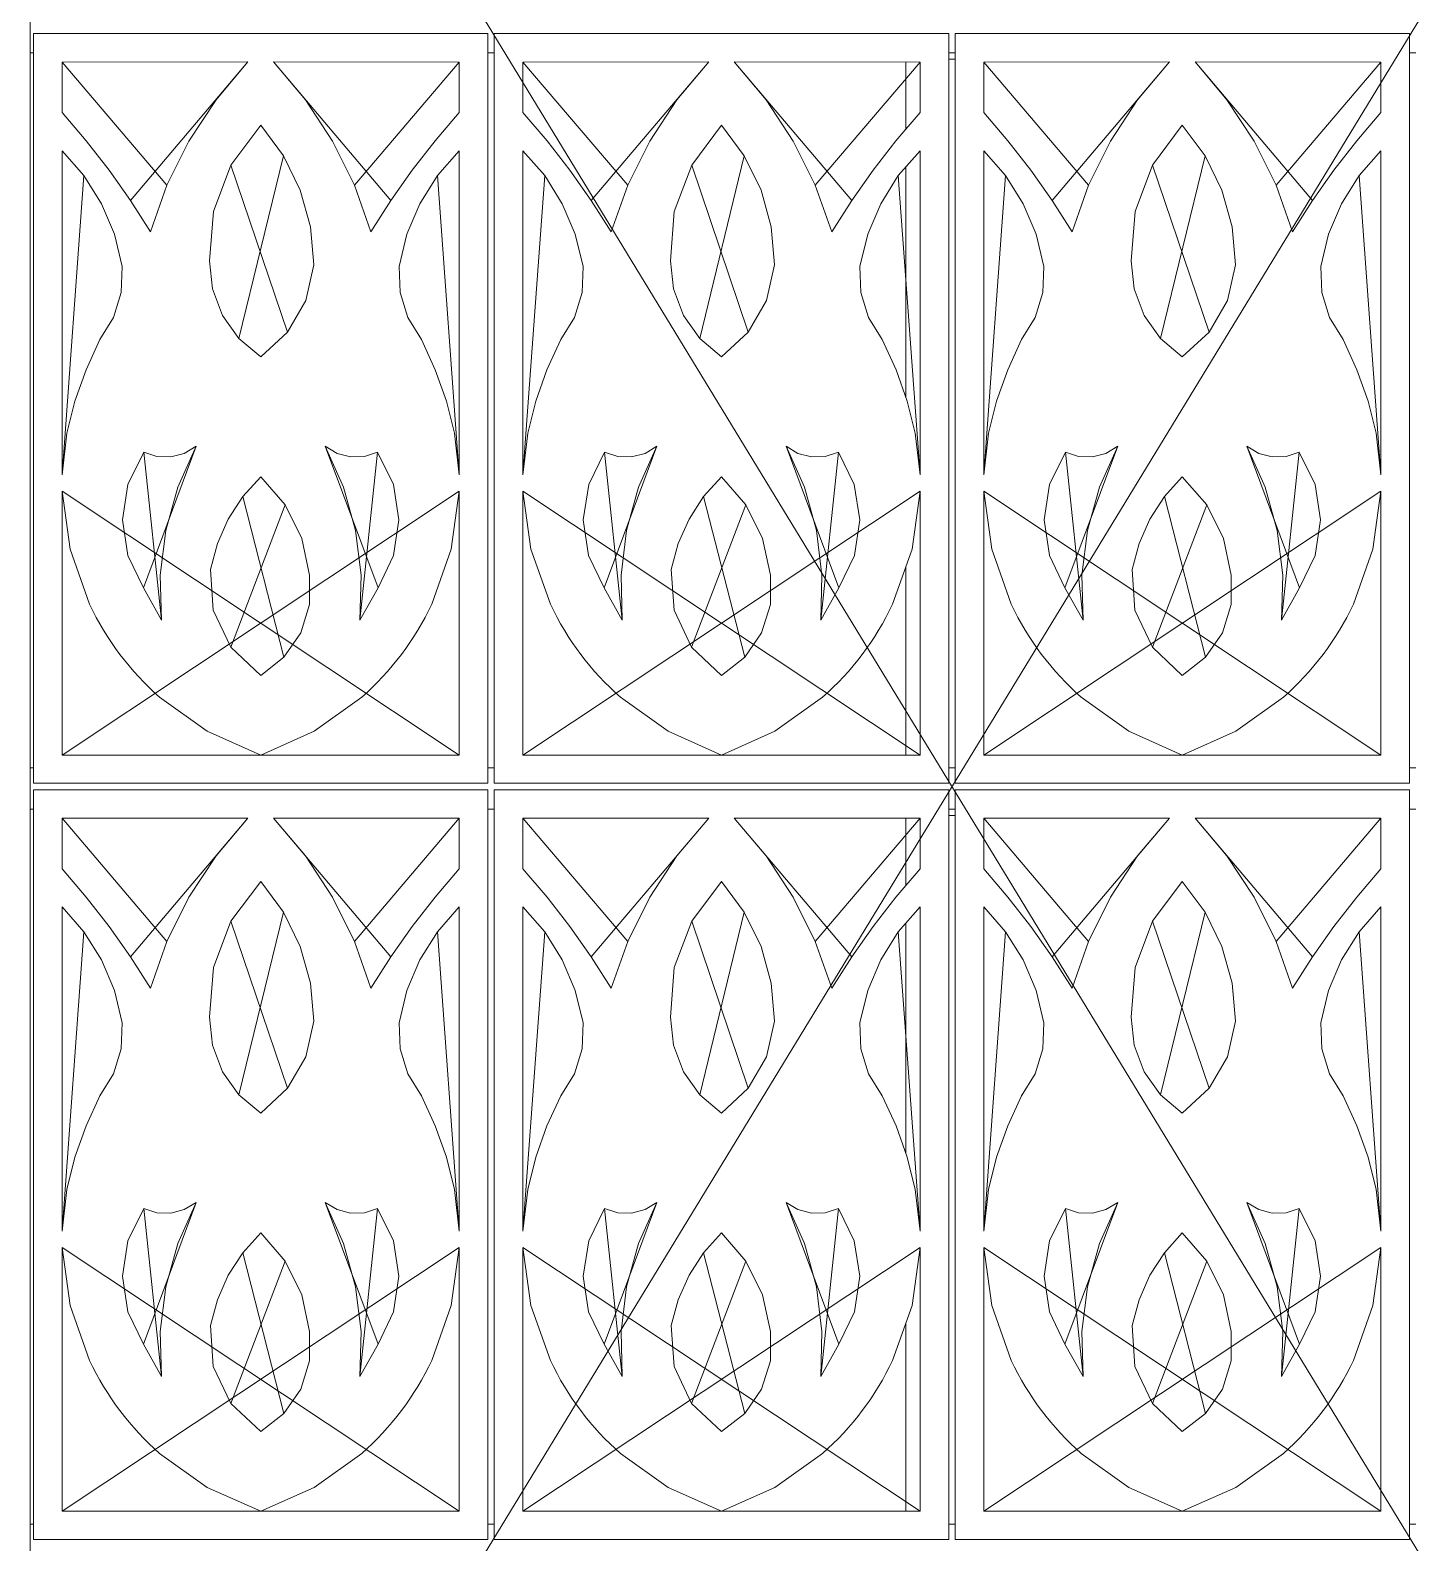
# Model space of a CAD drawing. Header units: millimetres. Extents: x -153298 to 620751, y -313239 to 250031.
# Drawn here: x 46658 to 48833, y 26756 to 29136 of the extents above; entities that cross this region are included whole.
import ezdxf

# ---------------------------------------------------------------- set-up
doc = ezdxf.new("R2010")
doc.units = ezdxf.units.MM
doc.linetypes.add('XKITLINE00', pattern=[0])
doc.layers.add('000 - EXISTING_BUILDING_MAIN_COLOR_251', color=251, linetype='Continuous')
doc.layers.add('000 - EXISTING_BUILDING_MAIN_COLOR_3', color=3, linetype='Continuous')
doc.layers.add('Part', color=2, linetype='Continuous', lineweight=0)

# ---------------------------------------------------------------- blocks, each defined once
blk = doc.blocks.new('*A17691722')
at = {"layer": '000 - EXISTING_BUILDING_MAIN_COLOR_3', "linetype": 'XKITLINE00', "lineweight": 0}
for p, q in [((447.657912, 40.822545), (424.457912, 2.742546)), ((424.457912, 40.822545), (447.657912, 2.742546)), ((424.457912, 40.822545), (424.457912, 2.742546))]:
    blk.add_line(p, q, dxfattribs=at)
blk = doc.blocks.new('*A17701723')
at = {"layer": 'Part', "linetype": 'XKITLINE00', "lineweight": 0}
for p, q in [((424.457912, 12.498517), (424.497911, 12.498517)), ((430.217911, 12.498517), (430.297911, 12.498517)), ((436.017911, 12.498517), (436.097911, 12.498517)), ((441.817911, 12.498517), (441.897911, 12.498517))]:
    blk.add_line(p, q, dxfattribs=at)
blk = doc.blocks.new('*A17711724')
at = {"layer": 'Part', "linetype": 'XKITLINE00', "lineweight": 0}
for p, q in [((424.457912, 22.018517), (424.497911, 22.018517)), ((430.217911, 22.018517), (430.297911, 22.018517)), ((436.017911, 22.018517), (436.097911, 22.018517)), ((441.817911, 22.018517), (441.897911, 22.018517)), ((424.457912, 21.498517), (424.497911, 21.498517)), ((430.217911, 21.498517), (430.297911, 21.498517)), ((436.017911, 21.498517), (436.097911, 21.498517)), ((441.817911, 21.498517), (441.897911, 21.498517))]:
    blk.add_line(p, q, dxfattribs=at)
blk = doc.blocks.new('*A17721725')
at = {"layer": 'Part', "linetype": 'XKITLINE00', "lineweight": 0}
for p, q in [((424.457912, 31.018517), (424.497911, 31.018517)), ((430.217911, 31.018517), (430.297911, 31.018517)), ((436.017911, 31.018517), (436.097911, 31.018517)), ((441.817911, 31.018517), (441.897911, 31.018517))]:
    blk.add_line(p, q, dxfattribs=at)
blk = doc.blocks.new('*A18291778')
at = {"layer": '000 - EXISTING_BUILDING_MAIN_COLOR_251', "linetype": 'XKITLINE00', "lineweight": 0}
for p, q in [((430.217911, 31.262517), (424.497911, 31.262517)), ((424.497911, 31.262517), (424.497911, 21.822517)), ((430.217911, 21.822517), (430.217911, 31.262517)), ((436.017911, 31.262517), (430.297911, 31.262517)), ((430.297911, 31.262517), (430.297911, 21.822517)), ((436.017911, 21.822517), (436.017911, 31.262517)), ((436.097911, 21.822517), (436.097911, 31.262517)), ((436.097911, 31.262517), (441.817911, 31.262517)), ((441.817911, 31.262517), (441.817911, 21.822517)), ((424.857919, 30.902523), (427.197671, 30.903195)), ((424.857919, 30.902523), (426.177312, 29.350619)), ((424.857919, 30.265377), (424.857919, 30.902523)), ((427.197671, 30.903195), (425.718825, 29.158561)), ((427.197671, 30.903195), (426.795711, 30.42812)), ((427.518143, 30.903195), (428.996989, 29.158561)), ((427.920103, 30.42812), (427.518143, 30.903195)), ((427.518143, 30.903195), (429.857895, 30.902523)), ((429.857895, 30.902523), (428.538502, 29.350619)), ((429.857895, 30.902523), (429.857895, 30.265377)), ((430.657919, 30.902523), (432.997671, 30.903195)), ((430.657919, 30.902523), (431.977312, 29.350619)), ((430.657919, 30.265377), (430.657919, 30.902523)), ((432.997671, 30.903195), (431.518825, 29.158561)), ((432.997671, 30.903195), (432.595711, 30.42812)), ((433.318143, 30.903195), (434.796989, 29.158561)), ((433.720103, 30.42812), (433.318143, 30.903195)), ((433.318143, 30.903195), (435.657895, 30.902523)), ((435.657895, 30.902523), (434.338502, 29.350619)), ((435.657895, 30.902523), (435.657895, 30.265377)), ((436.457919, 30.902523), (438.797671, 30.903195)), ((436.457919, 30.902523), (437.777312, 29.350619)), ((436.457919, 30.265377), (436.457919, 30.902523)), ((438.797671, 30.903195), (437.318825, 29.158561)), ((438.797671, 30.903195), (438.395711, 30.42812)), ((439.118143, 30.903195), (440.596989, 29.158561)), ((439.520103, 30.42812), (439.118143, 30.903195)), ((439.118143, 30.903195), (441.457895, 30.902523)), ((441.457895, 30.902523), (440.138502, 29.350619)), ((441.457895, 30.902523), (441.457895, 30.265377)), ((426.795711, 30.42812), (426.453931, 29.908068)), ((428.261883, 29.908068), (427.920103, 30.42812)), ((432.595711, 30.42812), (432.253931, 29.908068)), ((434.061883, 29.908068), (433.720103, 30.42812)), ((438.395711, 30.42812), (438.053931, 29.908068)), ((439.861883, 29.908068), (439.520103, 30.42812)), ((425.162219, 29.91014), (424.857919, 30.265377)), ((426.984028, 29.606175), (427.357895, 30.105694)), ((427.357895, 30.105694), (427.644908, 29.721065)), ((429.553595, 29.91014), (429.857895, 30.265377)), ((430.962219, 29.91014), (430.657919, 30.265377)), ((432.784028, 29.606175), (433.157895, 30.105694)), ((433.157895, 30.105694), (433.444908, 29.721065)), ((435.353595, 29.91014), (435.657895, 30.265377)), ((436.762219, 29.91014), (436.457919, 30.265377)), ((438.584028, 29.606175), (438.957895, 30.105694)), ((438.957895, 30.105694), (439.244908, 29.721065)), ((441.153595, 29.91014), (441.457895, 30.265377)), ((425.449402, 29.540927), (425.162219, 29.91014)), ((426.453931, 29.908068), (426.177312, 29.350619)), ((428.538502, 29.350619), (428.261883, 29.908068)), ((429.553595, 29.91014), (429.266412, 29.540927)), ((431.249402, 29.540927), (430.962219, 29.91014)), ((432.253931, 29.908068), (431.977312, 29.350619)), ((434.338502, 29.350619), (434.061883, 29.908068)), ((435.353595, 29.91014), (435.066412, 29.540927)), ((437.049402, 29.540927), (436.762219, 29.91014)), ((438.053931, 29.908068), (437.777312, 29.350619)), ((440.138502, 29.350619), (439.861883, 29.908068)), ((441.153595, 29.91014), (440.866412, 29.540927)), ((424.857919, 29.786434), (424.857919, 25.706434)), ((425.132936, 29.472518), (424.857919, 29.786434)), ((427.644908, 29.721065), (427.084853, 27.421446)), ((427.644908, 29.721065), (427.856162, 29.290151)), ((429.582878, 29.472518), (429.857895, 29.786434)), ((429.857895, 25.706434), (429.857895, 29.786434)), ((430.657919, 29.786434), (430.657919, 25.706434)), ((430.932936, 29.472518), (430.657919, 29.786434)), ((433.444908, 29.721065), (432.884853, 27.421446)), ((433.444908, 29.721065), (433.656162, 29.290151)), ((435.382878, 29.472518), (435.657895, 29.786434)), ((435.657895, 25.706434), (435.657895, 29.786434)), ((436.457919, 29.786434), (436.457919, 25.706434)), ((436.732936, 29.472518), (436.457919, 29.786434)), ((439.244908, 29.721065), (438.684853, 27.421446)), ((439.244908, 29.721065), (439.456162, 29.290151)), ((441.182878, 29.472518), (441.457895, 29.786434)), ((441.457895, 29.786434), (441.457895, 25.706434)), ((425.718825, 29.158561), (425.449402, 29.540927)), ((426.763857, 29.022377), (426.984028, 29.606175)), ((426.984028, 29.606175), (427.695296, 27.503653)), ((429.266412, 29.540927), (428.996989, 29.158561)), ((431.518825, 29.158561), (431.249402, 29.540927)), ((432.563857, 29.022377), (432.784028, 29.606175)), ((432.784028, 29.606175), (433.495296, 27.503653)), ((435.066412, 29.540927), (434.796989, 29.158561)), ((437.318825, 29.158561), (437.049402, 29.540927)), ((438.363857, 29.022377), (438.584028, 29.606175)), ((438.584028, 29.606175), (439.295296, 27.503653)), ((440.866412, 29.540927), (440.596989, 29.158561)), ((424.857919, 25.706434), (425.132936, 29.472518)), ((425.132936, 29.472518), (425.354443, 29.118805)), ((426.177312, 29.350619), (425.969888, 28.763897)), ((428.745926, 28.763897), (428.538502, 29.350619)), ((429.361371, 29.118805), (429.582878, 29.472518)), ((429.582878, 29.472518), (429.857895, 25.706434)), ((430.657919, 25.706434), (430.932936, 29.472518)), ((430.932936, 29.472518), (431.154443, 29.118805)), ((431.977312, 29.350619), (431.769888, 28.763897)), ((434.545926, 28.763897), (434.338502, 29.350619)), ((435.161371, 29.118805), (435.382878, 29.472518)), ((435.382878, 29.472518), (435.657895, 25.706434)), ((436.732936, 29.472518), (436.457919, 25.706434)), ((436.732936, 29.472518), (436.954443, 29.118805)), ((437.777312, 29.350619), (437.569888, 28.763897)), ((440.345926, 28.763897), (440.138502, 29.350619)), ((440.961371, 29.118805), (441.182878, 29.472518)), ((441.182878, 29.472518), (441.457895, 25.706434)), ((425.969888, 28.763897), (425.718825, 29.158561)), ((427.856162, 29.290151), (427.984427, 28.827697)), ((428.996989, 29.158561), (428.745926, 28.763897)), ((431.769888, 28.763897), (431.518825, 29.158561)), ((433.656162, 29.290151), (433.784427, 28.827697)), ((434.796989, 29.158561), (434.545926, 28.763897)), ((437.569888, 28.763897), (437.318825, 29.158561)), ((439.456162, 29.290151), (439.584427, 28.827697)), ((440.596989, 29.158561), (440.345926, 28.763897)), ((425.354443, 29.118805), (425.516785, 28.734328)), ((426.714758, 28.400376), (426.763857, 29.022377)), ((429.199029, 28.734328), (429.361371, 29.118805)), ((431.154443, 29.118805), (431.316785, 28.734328)), ((432.514758, 28.400376), (432.563857, 29.022377)), ((434.999029, 28.734328), (435.161371, 29.118805)), ((436.954443, 29.118805), (437.116785, 28.734328)), ((438.314758, 28.400376), (438.363857, 29.022377)), ((440.799029, 28.734328), (440.961371, 29.118805)), ((428.025313, 28.349529), (427.984427, 28.827697)), ((433.825313, 28.349529), (433.784427, 28.827697)), ((439.625313, 28.349529), (439.584427, 28.827697)), ((425.615815, 28.328901), (425.516785, 28.734328)), ((429.099998, 28.328901), (429.199029, 28.734328)), ((431.415815, 28.328901), (431.316785, 28.734328)), ((434.899998, 28.328901), (434.999029, 28.734328)), ((437.215815, 28.328901), (437.116785, 28.734328)), ((440.699998, 28.328901), (440.799029, 28.734328)), ((426.752504, 28.045819), (426.714758, 28.400376)), ((432.552504, 28.045819), (432.514758, 28.400376)), ((438.352504, 28.045819), (438.314758, 28.400376)), ((425.615815, 28.328901), (425.603508, 28.001042)), ((428.025313, 28.349529), (427.924698, 27.901468)), ((429.112306, 28.001042), (429.099998, 28.328901)), ((431.415815, 28.328901), (431.403508, 28.001042)), ((433.825313, 28.349529), (433.724698, 27.901468)), ((434.912306, 28.001042), (434.899998, 28.328901)), ((437.215815, 28.328901), (437.203508, 28.001042)), ((439.625313, 28.349529), (439.524698, 27.901468)), ((440.712306, 28.001042), (440.699998, 28.328901)), ((425.603508, 28.001042), (425.50734, 27.687363)), ((426.878596, 27.712297), (426.752504, 28.045819)), ((429.208474, 27.687363), (429.112306, 28.001042)), ((431.403508, 28.001042), (431.30734, 27.687363)), ((432.678596, 27.712297), (432.552504, 28.045819)), ((435.008474, 27.687363), (434.912306, 28.001042)), ((437.203508, 28.001042), (437.10734, 27.687363)), ((438.478596, 27.712297), (438.352504, 28.045819)), ((440.808474, 27.687363), (440.712306, 28.001042)), ((427.924698, 27.901468), (427.695296, 27.503653)), ((433.724698, 27.901468), (433.495296, 27.503653)), ((439.524698, 27.901468), (439.295296, 27.503653)), ((425.333773, 27.408944), (425.50734, 27.687363)), ((427.084853, 27.421446), (426.878596, 27.712297)), ((429.382041, 27.408944), (429.208474, 27.687363)), ((431.133773, 27.408944), (431.30734, 27.687363)), ((432.884853, 27.421446), (432.678596, 27.712297)), ((435.182041, 27.408944), (435.008474, 27.687363)), ((436.933773, 27.408944), (437.10734, 27.687363)), ((438.684853, 27.421446), (438.478596, 27.712297)), ((440.982041, 27.408944), (440.808474, 27.687363)), ((427.357895, 27.192135), (427.084853, 27.421446)), ((427.695296, 27.503653), (427.357895, 27.192135)), ((433.157895, 27.192135), (432.884853, 27.421446)), ((433.495296, 27.503653), (433.157895, 27.192135)), ((438.957895, 27.192135), (438.684853, 27.421446)), ((439.295296, 27.503653), (438.957895, 27.192135)), ((425.333773, 27.408944), (425.159609, 27.028841)), ((429.556205, 27.028841), (429.382041, 27.408944)), ((431.133773, 27.408944), (430.959609, 27.028841)), ((435.356205, 27.028841), (435.182041, 27.408944)), ((436.933773, 27.408944), (436.759609, 27.028841)), ((441.156205, 27.028841), (440.982041, 27.408944)), ((425.159609, 27.028841), (425.021038, 26.634367)), ((429.694776, 26.634367), (429.556205, 27.028841)), ((430.959609, 27.028841), (430.821038, 26.634367)), ((435.494776, 26.634367), (435.356205, 27.028841)), ((436.759609, 27.028841), (436.621038, 26.634367)), ((441.294776, 26.634367), (441.156205, 27.028841)), ((425.021038, 26.634367), (424.919228, 26.228848)), ((429.796585, 26.228848), (429.694776, 26.634367)), ((430.821038, 26.634367), (430.719228, 26.228848)), ((435.596585, 26.228848), (435.494776, 26.634367)), ((436.621038, 26.634367), (436.519228, 26.228848)), ((441.396585, 26.228848), (441.294776, 26.634367)), ((424.919228, 26.228848), (424.857919, 25.706434)), ((429.857895, 25.706434), (429.796585, 26.228848)), ((430.719228, 26.228848), (430.657919, 25.706434)), ((435.657895, 25.706434), (435.596585, 26.228848)), ((436.519228, 26.228848), (436.457919, 25.706434)), ((441.457895, 25.706434), (441.396585, 26.228848)), ((425.687051, 25.585111), (425.886307, 25.991741)), ((426.545884, 26.065792), (425.881119, 24.281918)), ((425.886307, 25.991741), (426.108994, 23.876827)), ((425.886307, 25.991741), (426.05231, 25.93699)), ((426.05231, 25.93699), (426.22702, 25.931456)), ((426.22702, 25.931456), (426.396155, 25.975593)), ((426.545884, 26.065792), (426.31483, 25.549249)), ((426.396155, 25.975593), (426.545884, 26.065792)), ((428.16993, 26.065792), (428.834695, 24.281918)), ((428.400984, 25.549249), (428.16993, 26.065792)), ((428.16993, 26.065792), (428.319659, 25.975593)), ((428.319659, 25.975593), (428.488793, 25.931456)), ((428.488793, 25.931456), (428.663504, 25.93699)), ((428.829507, 25.991741), (428.60682, 23.876827)), ((428.663504, 25.93699), (428.829507, 25.991741)), ((428.829507, 25.991741), (429.028763, 25.585111)), ((431.487051, 25.585111), (431.686307, 25.991741)), ((432.345884, 26.065792), (431.681119, 24.281918)), ((431.686307, 25.991741), (431.908994, 23.876827)), ((431.686307, 25.991741), (431.85231, 25.93699)), ((431.85231, 25.93699), (432.02702, 25.931456)), ((432.02702, 25.931456), (432.196155, 25.975593)), ((432.345884, 26.065792), (432.11483, 25.549249)), ((432.196155, 25.975593), (432.345884, 26.065792)), ((433.96993, 26.065792), (434.634695, 24.281918)), ((434.200984, 25.549249), (433.96993, 26.065792)), ((433.96993, 26.065792), (434.119659, 25.975593)), ((434.119659, 25.975593), (434.288793, 25.931456)), ((434.288793, 25.931456), (434.463504, 25.93699)), ((434.629507, 25.991741), (434.40682, 23.876827)), ((434.463504, 25.93699), (434.629507, 25.991741)), ((434.629507, 25.991741), (434.828763, 25.585111)), ((437.287051, 25.585111), (437.486307, 25.991741)), ((438.145884, 26.065792), (437.481119, 24.281918)), ((437.486307, 25.991741), (437.708994, 23.876827)), ((437.486307, 25.991741), (437.65231, 25.93699)), ((437.65231, 25.93699), (437.82702, 25.931456)), ((437.82702, 25.931456), (437.996155, 25.975593)), ((438.145884, 26.065792), (437.91483, 25.549249)), ((437.996155, 25.975593), (438.145884, 26.065792)), ((439.76993, 26.065792), (440.434695, 24.281918)), ((440.000984, 25.549249), (439.76993, 26.065792)), ((439.76993, 26.065792), (439.919659, 25.975593)), ((439.919659, 25.975593), (440.088793, 25.931456)), ((440.088793, 25.931456), (440.263504, 25.93699)), ((440.429507, 25.991741), (440.20682, 23.876827)), ((440.263504, 25.93699), (440.429507, 25.991741)), ((440.429507, 25.991741), (440.628763, 25.585111)), ((425.617637, 25.137637), (425.687051, 25.585111)), ((426.31483, 25.549249), (426.163059, 25.004118)), ((427.132818, 25.432025), (427.357895, 25.68272)), ((427.357895, 25.68272), (427.665902, 25.32632)), ((428.552755, 25.004118), (428.400984, 25.549249)), ((429.028763, 25.585111), (429.098177, 25.137637)), ((431.417637, 25.137637), (431.487051, 25.585111)), ((432.11483, 25.549249), (431.963059, 25.004118)), ((432.932818, 25.432025), (433.157895, 25.68272)), ((433.157895, 25.68272), (433.465902, 25.32632)), ((434.352755, 25.004118), (434.200984, 25.549249)), ((434.828763, 25.585111), (434.898177, 25.137637)), ((437.217637, 25.137637), (437.287051, 25.585111)), ((437.91483, 25.549249), (437.763059, 25.004118)), ((438.732818, 25.432025), (438.957895, 25.68272)), ((438.957895, 25.68272), (439.265902, 25.32632)), ((440.152755, 25.004118), (440.000984, 25.549249)), ((440.628763, 25.585111), (440.698177, 25.137637)), ((424.857919, 25.498957), (429.857895, 22.178387)), ((429.857895, 25.498957), (424.857919, 22.178387)), ((424.857919, 22.178387), (424.857919, 25.498957)), ((424.857919, 25.498957), (424.959356, 24.769821)), ((426.94957, 25.14931), (427.132818, 25.432025)), ((427.665902, 25.32632), (426.982075, 23.534752)), ((427.132818, 25.432025), (427.651025, 23.410287)), ((427.665902, 25.32632), (427.87561, 24.904524)), ((429.756458, 24.769821), (429.857895, 25.498957)), ((429.857895, 25.498957), (429.857895, 22.178387)), ((430.657919, 25.498957), (435.657895, 22.178387)), ((435.657895, 25.498957), (430.657919, 22.178387)), ((430.657919, 22.178387), (430.657919, 25.498957)), ((430.657919, 25.498957), (430.759356, 24.769821)), ((432.74957, 25.14931), (432.932818, 25.432025)), ((433.465902, 25.32632), (432.782075, 23.534752)), ((432.932818, 25.432025), (433.451025, 23.410287)), ((433.465902, 25.32632), (433.67561, 24.904524)), ((435.556458, 24.769821), (435.657895, 25.498957)), ((435.657895, 25.498957), (435.657895, 22.178387)), ((436.457919, 25.498957), (441.457895, 22.178387)), ((441.457895, 25.498957), (436.457919, 22.178387)), ((436.457919, 22.178387), (436.457919, 25.498957)), ((436.457919, 25.498957), (436.559356, 24.769821)), ((438.54957, 25.14931), (438.732818, 25.432025)), ((439.265902, 25.32632), (438.582075, 23.534752)), ((438.732818, 25.432025), (439.251025, 23.410287)), ((439.265902, 25.32632), (439.47561, 24.904524)), ((441.356458, 24.769821), (441.457895, 25.498957)), ((441.457895, 25.498957), (441.457895, 22.178387)), ((425.684335, 24.68975), (425.617637, 25.137637)), ((426.812631, 24.841487), (426.94957, 25.14931)), ((429.098177, 25.137637), (429.031479, 24.68975)), ((431.484335, 24.68975), (431.417637, 25.137637)), ((432.612631, 24.841487), (432.74957, 25.14931)), ((434.898177, 25.137637), (434.831479, 24.68975)), ((437.284335, 24.68975), (437.217637, 25.137637)), ((438.412631, 24.841487), (438.54957, 25.14931)), ((440.698177, 25.137637), (440.631479, 24.68975)), ((426.163059, 25.004118), (426.093936, 24.442491)), ((428.621878, 24.442491), (428.552755, 25.004118)), ((431.963059, 25.004118), (431.893936, 24.442491)), ((434.421878, 24.442491), (434.352755, 25.004118)), ((437.763059, 25.004118), (437.693936, 24.442491)), ((440.221878, 24.442491), (440.152755, 25.004118)), ((424.959356, 24.769821), (425.205602, 24.07607)), ((426.725347, 24.516081), (426.812631, 24.841487)), ((427.87561, 24.904524), (427.973846, 24.44383)), ((429.510212, 24.07607), (429.756458, 24.769821)), ((430.759356, 24.769821), (431.005602, 24.07607)), ((432.525347, 24.516081), (432.612631, 24.841487)), ((433.67561, 24.904524), (433.773846, 24.44383)), ((435.310212, 24.07607), (435.556458, 24.769821)), ((436.559356, 24.769821), (436.805602, 24.07607)), ((438.325347, 24.516081), (438.412631, 24.841487)), ((439.47561, 24.904524), (439.573846, 24.44383)), ((441.110212, 24.07607), (441.356458, 24.769821)), ((425.881119, 24.281918), (425.684335, 24.68975)), ((429.031479, 24.68975), (428.834695, 24.281918)), ((431.681119, 24.281918), (431.484335, 24.68975)), ((434.831479, 24.68975), (434.634695, 24.281918)), ((437.481119, 24.281918), (437.284335, 24.68975)), ((440.631479, 24.68975), (440.434695, 24.281918)), ((426.093936, 24.442491), (426.108994, 23.876827)), ((426.761087, 24.001185), (426.725347, 24.516081)), ((427.97361, 24.071665), (427.973846, 24.44383)), ((428.60682, 23.876827), (428.621878, 24.442491)), ((431.893936, 24.442491), (431.908994, 23.876827)), ((432.561087, 24.001185), (432.525347, 24.516081)), ((433.77361, 24.071665), (433.773846, 24.44383)), ((434.40682, 23.876827), (434.421878, 24.442491)), ((437.693936, 24.442491), (437.708994, 23.876827)), ((438.361087, 24.001185), (438.325347, 24.516081)), ((439.57361, 24.071665), (439.573846, 24.44383)), ((440.20682, 23.876827), (440.221878, 24.442491)), ((426.108994, 23.876827), (425.881119, 24.281918)), ((428.834695, 24.281918), (428.60682, 23.876827)), ((431.908994, 23.876827), (431.681119, 24.281918)), ((434.634695, 24.281918), (434.40682, 23.876827)), ((437.708994, 23.876827), (437.481119, 24.281918)), ((440.434695, 24.281918), (440.20682, 23.876827)), ((426.982075, 23.534752), (426.761087, 24.001185)), ((427.97361, 24.071665), (427.862653, 23.716425)), ((432.782075, 23.534752), (432.561087, 24.001185)), ((433.77361, 24.071665), (433.662653, 23.716425)), ((438.582075, 23.534752), (438.361087, 24.001185)), ((439.57361, 24.071665), (439.462653, 23.716425)), ((427.862653, 23.716425), (427.651025, 23.410287)), ((433.662653, 23.716425), (433.451025, 23.410287)), ((439.462653, 23.716425), (439.251025, 23.410287)), ((427.357895, 23.180981), (426.982075, 23.534752)), ((433.157895, 23.180981), (432.782075, 23.534752)), ((438.957895, 23.180981), (438.582075, 23.534752)), ((427.651025, 23.410287), (427.357895, 23.180981)), ((433.451025, 23.410287), (433.157895, 23.180981)), ((439.251025, 23.410287), (438.957895, 23.180981)), ((426.086609, 22.905891), (426.685244, 22.477448)), ((428.03057, 22.477448), (428.629205, 22.905891)), ((431.886609, 22.905891), (432.485244, 22.477448)), ((433.83057, 22.477448), (434.429205, 22.905891)), ((437.686609, 22.905891), (438.285244, 22.477448)), ((439.63057, 22.477448), (440.229205, 22.905891)), ((426.685244, 22.477448), (427.357919, 22.178387)), ((427.357919, 22.178387), (428.03057, 22.477448)), ((432.485244, 22.477448), (433.157919, 22.178387)), ((433.157919, 22.178387), (433.83057, 22.477448)), ((438.285244, 22.477448), (438.957919, 22.178387)), ((438.957919, 22.178387), (439.63057, 22.477448)), ((429.857895, 22.178387), (424.857919, 22.178387)), ((435.657895, 22.178387), (430.657919, 22.178387)), ((441.457895, 22.178387), (436.457919, 22.178387)), ((424.497911, 21.822517), (430.217911, 21.822517)), ((424.497911, 12.302517), (424.497911, 21.742517)), ((424.497911, 21.742517), (430.217911, 21.742517)), ((430.217911, 21.742517), (430.217911, 12.302517)), ((430.297911, 21.822517), (436.017911, 21.822517)), ((430.297911, 12.302517), (430.297911, 21.742517)), ((430.297911, 21.742517), (436.017911, 21.742517)), ((436.017911, 21.742517), (436.017911, 12.302517)), ((441.817911, 21.822517), (436.097911, 21.822517)), ((441.817911, 21.742517), (436.097911, 21.742517)), ((436.097911, 21.742517), (436.097911, 12.302517)), ((441.817911, 12.302517), (441.817911, 21.742517)), ((424.857919, 21.382523), (427.197671, 21.383195)), ((424.857919, 21.382523), (426.177312, 19.830619)), ((424.857919, 20.745377), (424.857919, 21.382523)), ((427.197671, 21.383195), (425.718825, 19.638561)), ((427.197671, 21.383195), (426.795711, 20.90812)), ((427.518143, 21.383195), (428.996989, 19.638561)), ((427.920103, 20.90812), (427.518143, 21.383195)), ((427.518143, 21.383195), (429.857895, 21.382523)), ((429.857895, 21.382523), (428.538502, 19.830619)), ((429.857895, 21.382523), (429.857895, 20.745377)), ((430.657919, 21.382523), (432.997671, 21.383195)), ((430.657919, 21.382523), (431.977312, 19.830619)), ((430.657919, 20.745377), (430.657919, 21.382523)), ((432.997671, 21.383195), (431.518825, 19.638561)), ((432.997671, 21.383195), (432.595711, 20.90812)), ((433.318143, 21.383195), (434.796989, 19.638561)), ((433.720103, 20.90812), (433.318143, 21.383195)), ((433.318143, 21.383195), (435.657895, 21.382523)), ((435.657895, 21.382523), (434.338502, 19.830619)), ((435.657895, 21.382523), (435.657895, 20.745377)), ((436.457919, 21.382523), (438.797671, 21.383195)), ((436.457919, 21.382523), (437.777312, 19.830619)), ((436.457919, 20.745377), (436.457919, 21.382523)), ((438.797671, 21.383195), (437.318825, 19.638561)), ((438.797671, 21.383195), (438.395711, 20.90812)), ((439.118143, 21.383195), (440.596989, 19.638561)), ((439.520103, 20.90812), (439.118143, 21.383195)), ((439.118143, 21.383195), (441.457895, 21.382523)), ((441.457895, 21.382523), (440.138502, 19.830619)), ((441.457895, 21.382523), (441.457895, 20.745377)), ((426.795711, 20.90812), (426.453931, 20.388068)), ((428.261883, 20.388068), (427.920103, 20.90812)), ((432.595711, 20.90812), (432.253931, 20.388068)), ((434.061883, 20.388068), (433.720103, 20.90812)), ((438.395711, 20.90812), (438.053931, 20.388068)), ((439.861883, 20.388068), (439.520103, 20.90812)), ((425.162219, 20.39014), (424.857919, 20.745377)), ((426.984028, 20.086175), (427.357895, 20.585694)), ((427.357895, 20.585694), (427.644908, 20.201065)), ((429.553595, 20.39014), (429.857895, 20.745377)), ((430.962219, 20.39014), (430.657919, 20.745377)), ((432.784028, 20.086175), (433.157895, 20.585694)), ((433.157895, 20.585694), (433.444908, 20.201065)), ((435.353595, 20.39014), (435.657895, 20.745377)), ((436.762219, 20.39014), (436.457919, 20.745377)), ((438.584028, 20.086175), (438.957895, 20.585694)), ((438.957895, 20.585694), (439.244908, 20.201065)), ((441.153595, 20.39014), (441.457895, 20.745377)), ((425.449402, 20.020927), (425.162219, 20.39014)), ((426.453931, 20.388068), (426.177312, 19.830619)), ((428.538502, 19.830619), (428.261883, 20.388068)), ((429.553595, 20.39014), (429.266412, 20.020927)), ((431.249402, 20.020927), (430.962219, 20.39014)), ((432.253931, 20.388068), (431.977312, 19.830619)), ((434.338502, 19.830619), (434.061883, 20.388068)), ((435.353595, 20.39014), (435.066412, 20.020927)), ((437.049402, 20.020927), (436.762219, 20.39014)), ((438.053931, 20.388068), (437.777312, 19.830619)), ((440.138502, 19.830619), (439.861883, 20.388068)), ((441.153595, 20.39014), (440.866412, 20.020927)), ((424.857919, 20.266434), (424.857919, 16.186434)), ((425.132936, 19.952518), (424.857919, 20.266434)), ((427.644908, 20.201065), (427.084853, 17.901446)), ((427.644908, 20.201065), (427.856162, 19.770151)), ((429.582878, 19.952518), (429.857895, 20.266434)), ((429.857895, 20.266434), (429.857895, 16.186434)), ((430.657919, 20.266434), (430.657919, 16.186434)), ((430.932936, 19.952518), (430.657919, 20.266434)), ((433.444908, 20.201065), (432.884853, 17.901446)), ((433.444908, 20.201065), (433.656162, 19.770151)), ((435.382878, 19.952518), (435.657895, 20.266434)), ((435.657895, 20.266434), (435.657895, 16.186434)), ((436.457919, 20.266434), (436.457919, 16.186434)), ((436.732936, 19.952518), (436.457919, 20.266434)), ((439.244908, 20.201065), (438.684853, 17.901446)), ((439.244908, 20.201065), (439.456162, 19.770151)), ((441.182878, 19.952518), (441.457895, 20.266434)), ((441.457895, 16.186434), (441.457895, 20.266434)), ((425.718825, 19.638561), (425.449402, 20.020927)), ((426.763857, 19.502377), (426.984028, 20.086175)), ((426.984028, 20.086175), (427.695296, 17.983653)), ((429.266412, 20.020927), (428.996989, 19.638561)), ((431.518825, 19.638561), (431.249402, 20.020927)), ((432.563857, 19.502377), (432.784028, 20.086175)), ((432.784028, 20.086175), (433.495296, 17.983653)), ((435.066412, 20.020927), (434.796989, 19.638561)), ((437.318825, 19.638561), (437.049402, 20.020927)), ((438.363857, 19.502377), (438.584028, 20.086175)), ((438.584028, 20.086175), (439.295296, 17.983653)), ((440.866412, 20.020927), (440.596989, 19.638561)), ((425.132936, 19.952518), (424.857919, 16.186434)), ((425.132936, 19.952518), (425.354443, 19.598805)), ((426.177312, 19.830619), (425.969888, 19.243897)), ((428.745926, 19.243897), (428.538502, 19.830619)), ((429.361371, 19.598805), (429.582878, 19.952518)), ((429.582878, 19.952518), (429.857895, 16.186434)), ((430.932936, 19.952518), (430.657919, 16.186434)), ((430.932936, 19.952518), (431.154443, 19.598805)), ((431.977312, 19.830619), (431.769888, 19.243897)), ((434.545926, 19.243897), (434.338502, 19.830619)), ((435.161371, 19.598805), (435.382878, 19.952518)), ((435.382878, 19.952518), (435.657895, 16.186434)), ((436.457919, 16.186434), (436.732936, 19.952518)), ((436.732936, 19.952518), (436.954443, 19.598805)), ((437.777312, 19.830619), (437.569888, 19.243897)), ((440.345926, 19.243897), (440.138502, 19.830619)), ((440.961371, 19.598805), (441.182878, 19.952518)), ((441.182878, 19.952518), (441.457895, 16.186434)), ((425.969888, 19.243897), (425.718825, 19.638561)), ((427.856162, 19.770151), (427.984427, 19.307697)), ((428.996989, 19.638561), (428.745926, 19.243897)), ((431.769888, 19.243897), (431.518825, 19.638561)), ((433.656162, 19.770151), (433.784427, 19.307697)), ((434.796989, 19.638561), (434.545926, 19.243897)), ((437.569888, 19.243897), (437.318825, 19.638561)), ((439.456162, 19.770151), (439.584427, 19.307697)), ((440.596989, 19.638561), (440.345926, 19.243897)), ((425.354443, 19.598805), (425.516785, 19.214328)), ((426.714758, 18.880376), (426.763857, 19.502377)), ((429.199029, 19.214328), (429.361371, 19.598805)), ((431.154443, 19.598805), (431.316785, 19.214328)), ((432.514758, 18.880376), (432.563857, 19.502377)), ((434.999029, 19.214328), (435.161371, 19.598805)), ((436.954443, 19.598805), (437.116785, 19.214328)), ((438.314758, 18.880376), (438.363857, 19.502377)), ((440.799029, 19.214328), (440.961371, 19.598805)), ((428.025313, 18.829529), (427.984427, 19.307697)), ((433.825313, 18.829529), (433.784427, 19.307697)), ((439.625313, 18.829529), (439.584427, 19.307697)), ((425.615815, 18.808901), (425.516785, 19.214328)), ((429.099998, 18.808901), (429.199029, 19.214328)), ((431.415815, 18.808901), (431.316785, 19.214328)), ((434.899998, 18.808901), (434.999029, 19.214328)), ((437.215815, 18.808901), (437.116785, 19.214328)), ((440.699998, 18.808901), (440.799029, 19.214328)), ((426.752504, 18.525819), (426.714758, 18.880376)), ((432.552504, 18.525819), (432.514758, 18.880376)), ((438.352504, 18.525819), (438.314758, 18.880376)), ((425.615815, 18.808901), (425.603508, 18.481042)), ((428.025313, 18.829529), (427.924698, 18.381468)), ((429.112306, 18.481042), (429.099998, 18.808901)), ((431.415815, 18.808901), (431.403508, 18.481042)), ((433.825313, 18.829529), (433.724698, 18.381468)), ((434.912306, 18.481042), (434.899998, 18.808901)), ((437.215815, 18.808901), (437.203508, 18.481042)), ((439.625313, 18.829529), (439.524698, 18.381468)), ((440.712306, 18.481042), (440.699998, 18.808901)), ((425.603508, 18.481042), (425.50734, 18.167363)), ((426.878596, 18.192297), (426.752504, 18.525819)), ((429.208474, 18.167363), (429.112306, 18.481042)), ((431.403508, 18.481042), (431.30734, 18.167363)), ((432.678596, 18.192297), (432.552504, 18.525819)), ((435.008474, 18.167363), (434.912306, 18.481042)), ((437.203508, 18.481042), (437.10734, 18.167363)), ((438.478596, 18.192297), (438.352504, 18.525819)), ((440.808474, 18.167363), (440.712306, 18.481042)), ((427.924698, 18.381468), (427.695296, 17.983653)), ((433.724698, 18.381468), (433.495296, 17.983653)), ((439.524698, 18.381468), (439.295296, 17.983653)), ((425.333773, 17.888944), (425.50734, 18.167363)), ((427.084853, 17.901446), (426.878596, 18.192297)), ((429.382041, 17.888944), (429.208474, 18.167363)), ((431.133773, 17.888944), (431.30734, 18.167363)), ((432.884853, 17.901446), (432.678596, 18.192297)), ((435.182041, 17.888944), (435.008474, 18.167363)), ((436.933773, 17.888944), (437.10734, 18.167363)), ((438.684853, 17.901446), (438.478596, 18.192297)), ((440.982041, 17.888944), (440.808474, 18.167363)), ((427.357895, 17.672135), (427.084853, 17.901446)), ((427.695296, 17.983653), (427.357895, 17.672135)), ((433.157895, 17.672135), (432.884853, 17.901446)), ((433.495296, 17.983653), (433.157895, 17.672135)), ((438.957895, 17.672135), (438.684853, 17.901446)), ((439.295296, 17.983653), (438.957895, 17.672135)), ((425.333773, 17.888944), (425.159609, 17.508841)), ((429.556205, 17.508841), (429.382041, 17.888944)), ((431.133773, 17.888944), (430.959609, 17.508841)), ((435.356205, 17.508841), (435.182041, 17.888944)), ((436.933773, 17.888944), (436.759609, 17.508841)), ((441.156205, 17.508841), (440.982041, 17.888944)), ((425.159609, 17.508841), (425.021038, 17.114367)), ((429.694776, 17.114367), (429.556205, 17.508841)), ((430.959609, 17.508841), (430.821038, 17.114367)), ((435.494776, 17.114367), (435.356205, 17.508841)), ((436.759609, 17.508841), (436.621038, 17.114367)), ((441.294776, 17.114367), (441.156205, 17.508841)), ((425.021038, 17.114367), (424.919228, 16.708848)), ((429.796585, 16.708848), (429.694776, 17.114367)), ((430.821038, 17.114367), (430.719228, 16.708848)), ((435.596585, 16.708848), (435.494776, 17.114367)), ((436.621038, 17.114367), (436.519228, 16.708848)), ((441.396585, 16.708848), (441.294776, 17.114367)), ((424.919228, 16.708848), (424.857919, 16.186434)), ((429.857895, 16.186434), (429.796585, 16.708848)), ((430.719228, 16.708848), (430.657919, 16.186434)), ((435.657895, 16.186434), (435.596585, 16.708848)), ((436.519228, 16.708848), (436.457919, 16.186434)), ((441.457895, 16.186434), (441.396585, 16.708848)), ((425.687051, 16.065111), (425.886307, 16.471741)), ((426.545884, 16.545792), (425.881119, 14.761918)), ((425.886307, 16.471741), (426.108994, 14.356827)), ((425.886307, 16.471741), (426.05231, 16.41699)), ((426.05231, 16.41699), (426.22702, 16.411456)), ((426.22702, 16.411456), (426.396155, 16.455593)), ((426.545884, 16.545792), (426.31483, 16.029249)), ((426.396155, 16.455593), (426.545884, 16.545792)), ((428.16993, 16.545792), (428.834695, 14.761918)), ((428.400984, 16.029249), (428.16993, 16.545792)), ((428.16993, 16.545792), (428.319659, 16.455593)), ((428.319659, 16.455593), (428.488793, 16.411456)), ((428.488793, 16.411456), (428.663504, 16.41699)), ((428.829507, 16.471741), (428.60682, 14.356827)), ((428.663504, 16.41699), (428.829507, 16.471741)), ((428.829507, 16.471741), (429.028763, 16.065111)), ((431.487051, 16.065111), (431.686307, 16.471741)), ((432.345884, 16.545792), (431.681119, 14.761918)), ((431.686307, 16.471741), (431.908994, 14.356827)), ((431.686307, 16.471741), (431.85231, 16.41699)), ((431.85231, 16.41699), (432.02702, 16.411456)), ((432.02702, 16.411456), (432.196155, 16.455593)), ((432.345884, 16.545792), (432.11483, 16.029249)), ((432.196155, 16.455593), (432.345884, 16.545792)), ((433.96993, 16.545792), (434.634695, 14.761918)), ((434.200984, 16.029249), (433.96993, 16.545792)), ((433.96993, 16.545792), (434.119659, 16.455593)), ((434.119659, 16.455593), (434.288793, 16.411456)), ((434.288793, 16.411456), (434.463504, 16.41699)), ((434.629507, 16.471741), (434.40682, 14.356827)), ((434.463504, 16.41699), (434.629507, 16.471741)), ((434.629507, 16.471741), (434.828763, 16.065111)), ((437.287051, 16.065111), (437.486307, 16.471741)), ((438.145884, 16.545792), (437.481119, 14.761918)), ((437.486307, 16.471741), (437.708994, 14.356827)), ((437.486307, 16.471741), (437.65231, 16.41699)), ((437.65231, 16.41699), (437.82702, 16.411456)), ((437.82702, 16.411456), (437.996155, 16.455593)), ((438.145884, 16.545792), (437.91483, 16.029249)), ((437.996155, 16.455593), (438.145884, 16.545792)), ((439.76993, 16.545792), (440.434695, 14.761918)), ((440.000984, 16.029249), (439.76993, 16.545792)), ((439.76993, 16.545792), (439.919659, 16.455593)), ((439.919659, 16.455593), (440.088793, 16.411456)), ((440.088793, 16.411456), (440.263504, 16.41699)), ((440.429507, 16.471741), (440.20682, 14.356827)), ((440.263504, 16.41699), (440.429507, 16.471741)), ((440.429507, 16.471741), (440.628763, 16.065111)), ((425.617637, 15.617637), (425.687051, 16.065111)), ((426.31483, 16.029249), (426.163059, 15.484118)), ((427.132818, 15.912025), (427.357895, 16.16272)), ((427.357895, 16.16272), (427.665902, 15.80632)), ((428.552755, 15.484118), (428.400984, 16.029249)), ((429.028763, 16.065111), (429.098177, 15.617637)), ((431.417637, 15.617637), (431.487051, 16.065111)), ((432.11483, 16.029249), (431.963059, 15.484118)), ((432.932818, 15.912025), (433.157895, 16.16272)), ((433.157895, 16.16272), (433.465902, 15.80632)), ((434.352755, 15.484118), (434.200984, 16.029249)), ((434.828763, 16.065111), (434.898177, 15.617637)), ((437.217637, 15.617637), (437.287051, 16.065111)), ((437.91483, 16.029249), (437.763059, 15.484118)), ((438.732818, 15.912025), (438.957895, 16.16272)), ((438.957895, 16.16272), (439.265902, 15.80632)), ((440.152755, 15.484118), (440.000984, 16.029249)), ((440.628763, 16.065111), (440.698177, 15.617637)), ((424.857919, 15.978957), (429.857895, 12.658387)), ((429.857895, 15.978957), (424.857919, 12.658387)), ((424.857919, 12.658387), (424.857919, 15.978957)), ((424.857919, 15.978957), (424.959356, 15.249821)), ((426.94957, 15.62931), (427.132818, 15.912025)), ((427.665902, 15.80632), (426.982075, 14.014752)), ((427.132818, 15.912025), (427.651025, 13.890287)), ((427.665902, 15.80632), (427.87561, 15.384524)), ((429.756458, 15.249821), (429.857895, 15.978957)), ((429.857895, 15.978957), (429.857895, 12.658387)), ((430.657919, 15.978957), (435.657895, 12.658387)), ((435.657895, 15.978957), (430.657919, 12.658387)), ((430.657919, 12.658387), (430.657919, 15.978957)), ((430.657919, 15.978957), (430.759356, 15.249821)), ((432.74957, 15.62931), (432.932818, 15.912025)), ((433.465902, 15.80632), (432.782075, 14.014752)), ((432.932818, 15.912025), (433.451025, 13.890287)), ((433.465902, 15.80632), (433.67561, 15.384524)), ((435.556458, 15.249821), (435.657895, 15.978957)), ((435.657895, 15.978957), (435.657895, 12.658387)), ((436.457919, 15.978957), (441.457895, 12.658387)), ((441.457895, 15.978957), (436.457919, 12.658387)), ((436.457919, 12.658387), (436.457919, 15.978957)), ((436.457919, 15.978957), (436.559356, 15.249821)), ((438.54957, 15.62931), (438.732818, 15.912025)), ((439.265902, 15.80632), (438.582075, 14.014752)), ((438.732818, 15.912025), (439.251025, 13.890287)), ((439.265902, 15.80632), (439.47561, 15.384524)), ((441.356458, 15.249821), (441.457895, 15.978957)), ((441.457895, 15.978957), (441.457895, 12.658387)), ((425.684335, 15.16975), (425.617637, 15.617637)), ((426.812631, 15.321487), (426.94957, 15.62931)), ((429.098177, 15.617637), (429.031479, 15.16975)), ((431.484335, 15.16975), (431.417637, 15.617637)), ((432.612631, 15.321487), (432.74957, 15.62931)), ((434.898177, 15.617637), (434.831479, 15.16975)), ((437.284335, 15.16975), (437.217637, 15.617637)), ((438.412631, 15.321487), (438.54957, 15.62931)), ((440.698177, 15.617637), (440.631479, 15.16975)), ((426.163059, 15.484118), (426.093936, 14.922491)), ((428.621878, 14.922491), (428.552755, 15.484118)), ((431.963059, 15.484118), (431.893936, 14.922491)), ((434.421878, 14.922491), (434.352755, 15.484118)), ((437.763059, 15.484118), (437.693936, 14.922491)), ((440.221878, 14.922491), (440.152755, 15.484118)), ((424.959356, 15.249821), (425.205602, 14.55607)), ((426.725347, 14.996081), (426.812631, 15.321487)), ((427.87561, 15.384524), (427.973846, 14.92383)), ((429.510212, 14.55607), (429.756458, 15.249821)), ((430.759356, 15.249821), (431.005602, 14.55607)), ((432.525347, 14.996081), (432.612631, 15.321487)), ((433.67561, 15.384524), (433.773846, 14.92383)), ((435.310212, 14.55607), (435.556458, 15.249821)), ((436.559356, 15.249821), (436.805602, 14.55607)), ((438.325347, 14.996081), (438.412631, 15.321487)), ((439.47561, 15.384524), (439.573846, 14.92383)), ((441.110212, 14.55607), (441.356458, 15.249821)), ((425.881119, 14.761918), (425.684335, 15.16975)), ((429.031479, 15.16975), (428.834695, 14.761918)), ((431.681119, 14.761918), (431.484335, 15.16975)), ((434.831479, 15.16975), (434.634695, 14.761918)), ((437.481119, 14.761918), (437.284335, 15.16975)), ((440.631479, 15.16975), (440.434695, 14.761918)), ((426.093936, 14.922491), (426.108994, 14.356827)), ((426.761087, 14.481185), (426.725347, 14.996081)), ((427.97361, 14.551665), (427.973846, 14.92383)), ((428.60682, 14.356827), (428.621878, 14.922491)), ((431.893936, 14.922491), (431.908994, 14.356827)), ((432.561087, 14.481185), (432.525347, 14.996081)), ((433.77361, 14.551665), (433.773846, 14.92383)), ((434.40682, 14.356827), (434.421878, 14.922491)), ((437.693936, 14.922491), (437.708994, 14.356827)), ((438.361087, 14.481185), (438.325347, 14.996081)), ((439.57361, 14.551665), (439.573846, 14.92383)), ((440.20682, 14.356827), (440.221878, 14.922491)), ((426.108994, 14.356827), (425.881119, 14.761918)), ((428.834695, 14.761918), (428.60682, 14.356827)), ((431.908994, 14.356827), (431.681119, 14.761918)), ((434.634695, 14.761918), (434.40682, 14.356827)), ((437.708994, 14.356827), (437.481119, 14.761918)), ((440.434695, 14.761918), (440.20682, 14.356827)), ((426.982075, 14.014752), (426.761087, 14.481185)), ((427.97361, 14.551665), (427.862653, 14.196425)), ((432.782075, 14.014752), (432.561087, 14.481185)), ((433.77361, 14.551665), (433.662653, 14.196425)), ((438.582075, 14.014752), (438.361087, 14.481185)), ((439.57361, 14.551665), (439.462653, 14.196425)), ((427.862653, 14.196425), (427.651025, 13.890287)), ((433.662653, 14.196425), (433.451025, 13.890287)), ((439.462653, 14.196425), (439.251025, 13.890287)), ((427.357895, 13.660981), (426.982075, 14.014752)), ((433.157895, 13.660981), (432.782075, 14.014752)), ((438.957895, 13.660981), (438.582075, 14.014752)), ((427.651025, 13.890287), (427.357895, 13.660981)), ((433.451025, 13.890287), (433.157895, 13.660981)), ((439.251025, 13.890287), (438.957895, 13.660981)), ((426.086609, 13.385891), (426.685244, 12.957448)), ((428.03057, 12.957448), (428.629205, 13.385891)), ((431.886609, 13.385891), (432.485244, 12.957448)), ((433.83057, 12.957448), (434.429205, 13.385891)), ((437.686609, 13.385891), (438.285244, 12.957448)), ((439.63057, 12.957448), (440.229205, 13.385891)), ((426.685244, 12.957448), (427.357919, 12.658387)), ((427.357919, 12.658387), (428.03057, 12.957448)), ((432.485244, 12.957448), (433.157919, 12.658387)), ((433.157919, 12.658387), (433.83057, 12.957448)), ((438.285244, 12.957448), (438.957919, 12.658387)), ((438.957919, 12.658387), (439.63057, 12.957448)), ((429.857895, 12.658387), (424.857919, 12.658387)), ((435.657895, 12.658387), (430.657919, 12.658387)), ((441.457895, 12.658387), (436.457919, 12.658387)), ((430.217911, 12.302517), (424.497911, 12.302517)), ((436.017911, 12.302517), (430.297911, 12.302517)), ((436.097911, 12.302517), (441.817911, 12.302517))]:
    blk.add_line(p, q, dxfattribs=at)
for centre, start, end in [((428.490858, 25.632746), 205.353329, 228.597597), ((426.224956, 25.632746), 311.402403, 334.646671), ((434.290858, 25.632746), 205.353329, 228.597597), ((432.024956, 25.632746), 311.402403, 334.646671), ((440.090858, 25.632746), 205.353329, 228.597597), ((437.824956, 25.632746), 311.402403, 334.646671), ((428.490858, 16.112746), 205.353329, 228.597597), ((426.224956, 16.112746), 311.402403, 334.646671), ((434.290858, 16.112746), 205.353329, 228.597597), ((432.024956, 16.112746), 311.402403, 334.646671), ((440.090858, 16.112746), 205.353329, 228.597597), ((437.824956, 16.112746), 311.402403, 334.646671)]:
    blk.add_arc(centre, 3.635402, start, end, dxfattribs=at)
blk = doc.blocks.new('*A18481797')
at = {"layer": 'Part', "linetype": 'XKITLINE00', "lineweight": 0}
for p, q in [((435.477855, 36.202535), (435.477855, 36.742545)), ((435.477855, 31.698387), (435.477855, 34.068372)), ((435.477855, 30.0552), (435.477855, 30.902575)), ((435.477855, 26.682535), (435.477855, 29.580929)), ((435.477855, 22.178387), (435.477855, 24.548372)), ((435.477855, 20.5352), (435.477855, 21.382575)), ((435.477855, 17.162535), (435.477855, 20.060929)), ((435.477855, 12.658387), (435.477855, 15.028372)), ((435.477855, 11.0152), (435.477855, 11.862575)), ((435.477855, 10.42254), (435.477855, 10.540929))]:
    blk.add_line(p, q, dxfattribs=at)
blk = doc.blocks.new('*A18541803')
at = {"layer": 'Part', "linetype": 'XKITLINE00', "lineweight": 0}
blk.add_line((436.017911, 21.418517), (436.097911, 21.418517), dxfattribs=at)
blk = doc.blocks.new('*A18561805')
at = {"layer": 'Part', "linetype": 'XKITLINE00', "lineweight": 0}
blk.add_line((436.017911, 30.938517), (436.097911, 30.938517), dxfattribs=at)

msp = doc.modelspace()

# ---------------------------------------------------------------- block references
at = {"lineweight": 0, "xscale": 125, "yscale": 125, "zscale": 125}
for name in ['*A17691722', '*A18291778', '*A18481797', '*A17721725', '*A18561805', '*A17711724', '*A18541803', '*A17701723']:
    msp.add_blockref(name, (-6399.4671, 25223.0807), dxfattribs=at)

doc.saveas('drawing.dxf')
